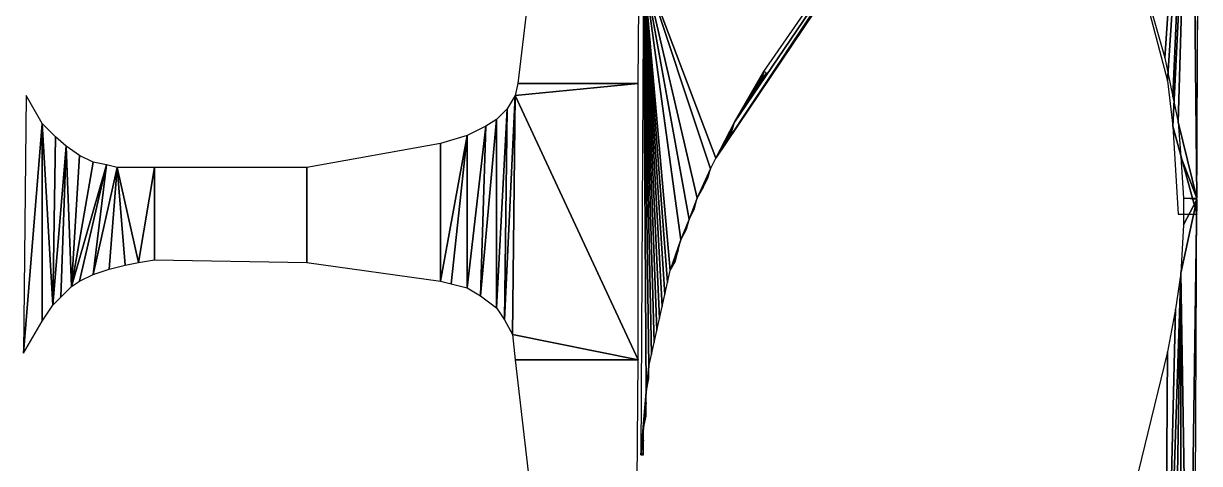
# Model space of a CAD drawing. Extents: x -35426929 to -35396731, y 11996534 to 12011444.
# Drawn here: x -35407483 to -35406258, y 12004501 to 12004960 of the extents above; entities that cross this region are included whole.
import ezdxf

# ---------------------------------------------------------------- set-up
doc = ezdxf.new("R2010")
doc.units = 0

msp = doc.modelspace()

# ---------------------------------------------------------------- linework, layer by layer
at = {"layer": 'mg_to_dxf', "color": 52}
for points in [[(-35406324.44, 12005026.69), (-35406324.44, 12005026.69), (-35406291.03, 12004900.02), (-35406257.63, 12005408.11)], [(-35406291.03, 12004900.02), (-35406291.03, 12004900.02), (-35406285.47, 12004852.69), (-35406257.63, 12005408.11)], [(-35406285.47, 12004852.69), (-35406285.47, 12004852.69), (-35406260.41, 12004760.81), (-35406257.63, 12005408.11)], [(-35406265.98, 12005328.76), (-35406265.98, 12005328.76), (-35406260.41, 12004777.52), (-35406257.63, 12005338.51)], [(-35406265.98, 12005328.76), (-35406265.98, 12005328.76), (-35406307.74, 12004972.4), (-35406293.82, 12004923.68)], [(-35406265.98, 12005328.76), (-35406265.98, 12005328.76), (-35406293.82, 12004923.68), (-35406285.47, 12004883.31)], [(-35406285.47, 12004883.31), (-35406285.47, 12004883.31), (-35406279.9, 12004856.86), (-35406265.98, 12005328.76)], [(-35406260.41, 12004777.52), (-35406260.41, 12004777.52), (-35406265.98, 12005328.76), (-35406279.9, 12004856.86)], [(-35406761.54, 12004819.28), (-35406761.54, 12004819.28), (-35406466.43, 12005257.77), (-35406836.71, 12005018.34)], [(-35406742.05, 12004856.86), (-35406742.05, 12004856.86), (-35406469.21, 12005259.16), (-35406761.54, 12004819.28)], [(-35406761.54, 12004819.28), (-35406761.54, 12004819.28), (-35406469.21, 12005259.16), (-35406466.43, 12005257.77)], [(-35406761.54, 12004819.28), (-35406761.54, 12004819.28), (-35406466.43, 12005257.77)], [(-35406711.43, 12004909.76), (-35406711.43, 12004909.76), (-35406469.21, 12005259.16), (-35406742.05, 12004856.86)], [(-35406928.59, 12005225.75), (-35406967.56, 12004897.23), (-35406842.28, 12004897.23), (-35406839.5, 12005225.75)], [(-35406836.71, 12005018.34), (-35406836.71, 12005018.34), (-35406839.5, 12004510.25), (-35406833.93, 12004575.67)], [(-35406836.71, 12005018.34), (-35406836.71, 12005018.34), (-35406833.93, 12004575.67), (-35406831.14, 12004602.12)], [(-35406836.71, 12005018.34), (-35406836.71, 12005018.34), (-35406831.14, 12004602.12), (-35406828.36, 12004614.65)], [(-35406836.71, 12005018.34), (-35406836.71, 12005018.34), (-35406822.79, 12004639.71), (-35406820.01, 12004652.23)], [(-35406817.22, 12004664.76), (-35406817.22, 12004664.76), (-35406836.71, 12005018.34), (-35406820.01, 12004652.23)], [(-35406836.71, 12005018.34), (-35406836.71, 12005018.34), (-35406825.58, 12004627.18), (-35406822.79, 12004639.71)], [(-35406836.71, 12005018.34), (-35406836.71, 12005018.34), (-35406828.36, 12004614.65), (-35406825.58, 12004627.18)], [(-35406836.71, 12005018.34), (-35406836.71, 12005018.34), (-35406811.66, 12004689.82), (-35406808.87, 12004702.35)], [(-35406836.71, 12005018.34), (-35406836.71, 12005018.34), (-35406814.44, 12004677.29), (-35406811.66, 12004689.82)], [(-35406836.71, 12005018.34), (-35406836.71, 12005018.34), (-35406817.22, 12004664.76), (-35406814.44, 12004677.29)], [(-35406836.71, 12005018.34), (-35406836.71, 12005018.34), (-35406808.87, 12004702.35), (-35406797.74, 12004734.36)], [(-35406836.71, 12005018.34), (-35406836.71, 12005018.34), (-35406789.38, 12004755.25), (-35406781.03, 12004777.52)], [(-35406836.71, 12005018.34), (-35406836.71, 12005018.34), (-35406797.74, 12004734.36), (-35406789.38, 12004755.25)], [(-35406836.71, 12005018.34), (-35406836.71, 12005018.34), (-35406781.03, 12004777.52), (-35406767.11, 12004808.14)], [(-35406836.71, 12005018.34), (-35406836.71, 12005018.34), (-35406767.11, 12004808.14), (-35406761.54, 12004819.28)], [(-35406742.05, 12004856.86), (-35406742.05, 12004856.86), (-35406725.35, 12004883.31), (-35406711.43, 12004909.76)], [(-35406725.35, 12004883.31), (-35406725.35, 12004883.31), (-35406719.78, 12004891.66), (-35406711.43, 12004909.76)], [(-35406719.78, 12004891.66), (-35406719.78, 12004891.66), (-35406714.21, 12004900.02), (-35406711.43, 12004909.76)], [(-35406714.21, 12004900.02), (-35406714.21, 12004900.02), (-35406708.65, 12004908.37), (-35406711.43, 12004909.76)], [(-35406970.35, 12004884.7), (-35406970.35, 12004884.7), (-35406842.28, 12004897.23), (-35406967.56, 12004897.23)], [(-35406970.35, 12004884.7), (-35406970.35, 12004884.7), (-35406842.28, 12004609.08), (-35406842.28, 12004897.23)], [(-35407463.13, 12004855.47), (-35407463.13, 12004855.47), (-35407479.83, 12004884.7), (-35407482.62, 12004616.04)], [(-35406981.48, 12004650.84), (-35406981.48, 12004650.84), (-35406970.35, 12004884.7), (-35406978.7, 12004870.78)], [(-35406981.48, 12004650.84), (-35406981.48, 12004650.84), (-35406973.13, 12004635.53), (-35406970.35, 12004884.7)], [(-35406973.13, 12004635.53), (-35406973.13, 12004635.53), (-35406842.28, 12004609.08), (-35406970.35, 12004884.7)], [(-35406742.05, 12004856.86), (-35406742.05, 12004856.86), (-35406736.49, 12004865.22), (-35406725.35, 12004883.31)], [(-35406736.49, 12004865.22), (-35406736.49, 12004865.22), (-35406730.92, 12004873.57), (-35406725.35, 12004883.31)], [(-35406989.84, 12004663.37), (-35406989.84, 12004663.37), (-35406978.7, 12004870.78), (-35406989.84, 12004859.65)], [(-35406989.84, 12004663.37), (-35406989.84, 12004663.37), (-35406981.48, 12004650.84), (-35406978.7, 12004870.78)], [(-35407463.13, 12004855.47), (-35407463.13, 12004855.47), (-35407482.62, 12004616.04), (-35407463.13, 12004649.45)], [(-35407449.21, 12004841.55), (-35407449.21, 12004841.55), (-35407463.13, 12004855.47), (-35407451.99, 12004666.15)], [(-35407451.99, 12004666.15), (-35407451.99, 12004666.15), (-35407463.13, 12004855.47), (-35407463.13, 12004649.45)], [(-35407006.54, 12004675.9), (-35407006.54, 12004675.9), (-35406989.84, 12004859.65), (-35407000.97, 12004852.69)], [(-35407006.54, 12004675.9), (-35407006.54, 12004675.9), (-35406989.84, 12004663.37), (-35406989.84, 12004859.65)], [(-35406761.54, 12004819.28), (-35406761.54, 12004819.28), (-35406755.97, 12004829.02), (-35406742.05, 12004856.86)], [(-35406742.05, 12004856.86), (-35406742.05, 12004856.86), (-35406755.97, 12004829.02), (-35406750.41, 12004838.77)], [(-35406750.41, 12004838.77), (-35406750.41, 12004838.77), (-35406744.84, 12004847.12), (-35406742.05, 12004856.86)], [(-35406277.11, 12004820.67), (-35406277.11, 12004820.67), (-35406260.41, 12004777.52), (-35406279.9, 12004856.86)], [(-35407451.99, 12004666.15), (-35407451.99, 12004666.15), (-35407438.07, 12004831.81), (-35407449.21, 12004841.55)], [(-35407020.46, 12004842.94), (-35407020.46, 12004842.94), (-35407048.3, 12004691.21), (-35407037.17, 12004688.43)], [(-35407020.46, 12004842.94), (-35407020.46, 12004842.94), (-35407048.3, 12004834.59), (-35407048.3, 12004691.21)], [(-35407020.46, 12004684.25), (-35407020.46, 12004684.25), (-35407020.46, 12004842.94), (-35407037.17, 12004688.43)], [(-35407020.46, 12004684.25), (-35407020.46, 12004684.25), (-35407000.97, 12004852.69), (-35407020.46, 12004842.94)], [(-35407020.46, 12004684.25), (-35407020.46, 12004684.25), (-35407006.54, 12004675.9), (-35407000.97, 12004852.69)], [(-35406285.47, 12004852.69), (-35406285.47, 12004852.69), (-35406279.9, 12004760.81), (-35406260.41, 12004760.81)], [(-35407443.64, 12004674.51), (-35407443.64, 12004674.51), (-35407438.07, 12004831.81), (-35407451.99, 12004666.15)], [(-35407443.64, 12004674.51), (-35407443.64, 12004674.51), (-35407432.5, 12004685.64), (-35407438.07, 12004831.81)], [(-35407424.15, 12004822.06), (-35407424.15, 12004822.06), (-35407438.07, 12004831.81), (-35407432.5, 12004685.64)], [(-35407048.3, 12004834.59), (-35407187.51, 12004809.53), (-35407187.51, 12004710.7), (-35407048.3, 12004691.21)], [(-35407432.5, 12004685.64), (-35407432.5, 12004685.64), (-35407410.23, 12004815.1), (-35407424.15, 12004822.06)], [(-35406277.11, 12004820.67), (-35406277.11, 12004820.67), (-35406274.33, 12004777.52), (-35406260.41, 12004777.52)], [(-35407432.5, 12004685.64), (-35407432.5, 12004685.64), (-35407396.31, 12004812.32), (-35407410.23, 12004815.1)], [(-35407432.5, 12004685.64), (-35407432.5, 12004685.64), (-35407424.15, 12004691.21), (-35407396.31, 12004812.32)], [(-35407424.15, 12004691.21), (-35407424.15, 12004691.21), (-35407410.23, 12004698.17), (-35407396.31, 12004812.32)], [(-35407396.31, 12004812.32), (-35407396.31, 12004812.32), (-35407410.23, 12004698.17), (-35407385.17, 12004809.53)], [(-35407410.23, 12004698.17), (-35407410.23, 12004698.17), (-35407393.53, 12004703.74), (-35407385.17, 12004809.53)], [(-35407393.53, 12004703.74), (-35407393.53, 12004703.74), (-35407376.82, 12004707.92), (-35407385.17, 12004809.53)], [(-35407362.9, 12004710.7), (-35407362.9, 12004710.7), (-35407346.2, 12004809.53), (-35407385.17, 12004809.53)], [(-35407376.82, 12004707.92), (-35407376.82, 12004707.92), (-35407362.9, 12004710.7), (-35407385.17, 12004809.53)], [(-35407362.9, 12004710.7), (-35407362.9, 12004710.7), (-35407346.2, 12004713.48), (-35407346.2, 12004809.53)], [(-35407187.51, 12004809.53), (-35407346.2, 12004809.53), (-35407346.2, 12004713.48), (-35407187.51, 12004710.7)], [(-35406781.03, 12004777.52), (-35406781.03, 12004777.52), (-35406775.46, 12004787.26), (-35406767.11, 12004808.14)], [(-35406767.11, 12004808.14), (-35406767.11, 12004808.14), (-35406775.46, 12004787.26), (-35406769.89, 12004798.4)], [(-35406789.38, 12004755.25), (-35406789.38, 12004755.25), (-35406783.82, 12004766.38), (-35406781.03, 12004777.52)], [(-35406277.11, 12004699.56), (-35406277.11, 12004699.56), (-35406260.41, 12004776.13), (-35406274.33, 12004749.68)], [(-35406277.11, 12004699.56), (-35406277.11, 12004699.56), (-35406268.76, 12004185.9), (-35406260.41, 12004776.13)], [(-35406274.33, 12004749.68), (-35406274.33, 12004749.68), (-35406260.41, 12004776.13), (-35406274.33, 12004777.52)], [(-35406268.76, 12004185.9), (-35406268.76, 12004185.9), (-35406263.19, 12004174.77), (-35406260.41, 12004776.13)], [(-35406797.74, 12004734.36), (-35406797.74, 12004734.36), (-35406792.17, 12004745.5), (-35406789.38, 12004755.25)], [(-35406808.87, 12004702.35), (-35406808.87, 12004702.35), (-35406800.52, 12004723.23), (-35406797.74, 12004734.36)], [(-35406808.87, 12004702.35), (-35406808.87, 12004702.35), (-35406803.3, 12004712.09), (-35406800.52, 12004723.23)], [(-35406277.11, 12004699.56), (-35406277.11, 12004699.56), (-35406293.82, 12004195.65), (-35406285.47, 12004194.25)], [(-35406282.68, 12004661.98), (-35406282.68, 12004661.98), (-35406293.82, 12004195.65), (-35406277.11, 12004699.56)], [(-35406277.11, 12004699.56), (-35406277.11, 12004699.56), (-35406285.47, 12004194.25), (-35406277.11, 12004191.47)], [(-35406277.11, 12004191.47), (-35406277.11, 12004191.47), (-35406268.76, 12004185.9), (-35406277.11, 12004699.56)], [(-35406282.68, 12004661.98), (-35406282.68, 12004661.98), (-35406291.03, 12004617.43), (-35406293.82, 12004195.65)], [(-35406973.13, 12004635.53), (-35406973.13, 12004635.53), (-35406970.35, 12004609.08), (-35406842.28, 12004609.08)], [(-35406845.06, 12004269.42), (-35406842.28, 12004609.08), (-35406970.35, 12004609.08), (-35406931.37, 12004270.82)], [(-35406291.03, 12004617.43), (-35406291.03, 12004617.43), (-35406321.66, 12004492.15), (-35406293.82, 12004195.65)], [(-35406833.93, 12004575.67), (-35406833.93, 12004575.67), (-35406831.14, 12004589.59), (-35406831.14, 12004602.12)], [(-35406833.93, 12004575.67), (-35406833.93, 12004575.67), (-35406839.5, 12004510.25), (-35406836.71, 12004538.09)], [(-35406836.71, 12004538.09), (-35406836.71, 12004538.09), (-35406833.93, 12004564.54), (-35406833.93, 12004575.67)], [(-35406836.71, 12004538.09), (-35406836.71, 12004538.09), (-35406833.93, 12004550.62), (-35406833.93, 12004564.54)], [(-35406839.5, 12004510.25), (-35406839.5, 12004510.25), (-35406836.71, 12004525.56), (-35406836.71, 12004538.09)], [(-35406839.5, 12004510.25), (-35406839.5, 12004510.25), (-35406836.71, 12004513.03), (-35406836.71, 12004525.56)], [(-35406839.5, 12004510.25), (-35406839.5, 12004510.25), (-35406836.71, 12004510.25), (-35406836.71, 12004513.03)]]:
    msp.add_3dface(points, dxfattribs=at)

doc.saveas('drawing.dxf')
